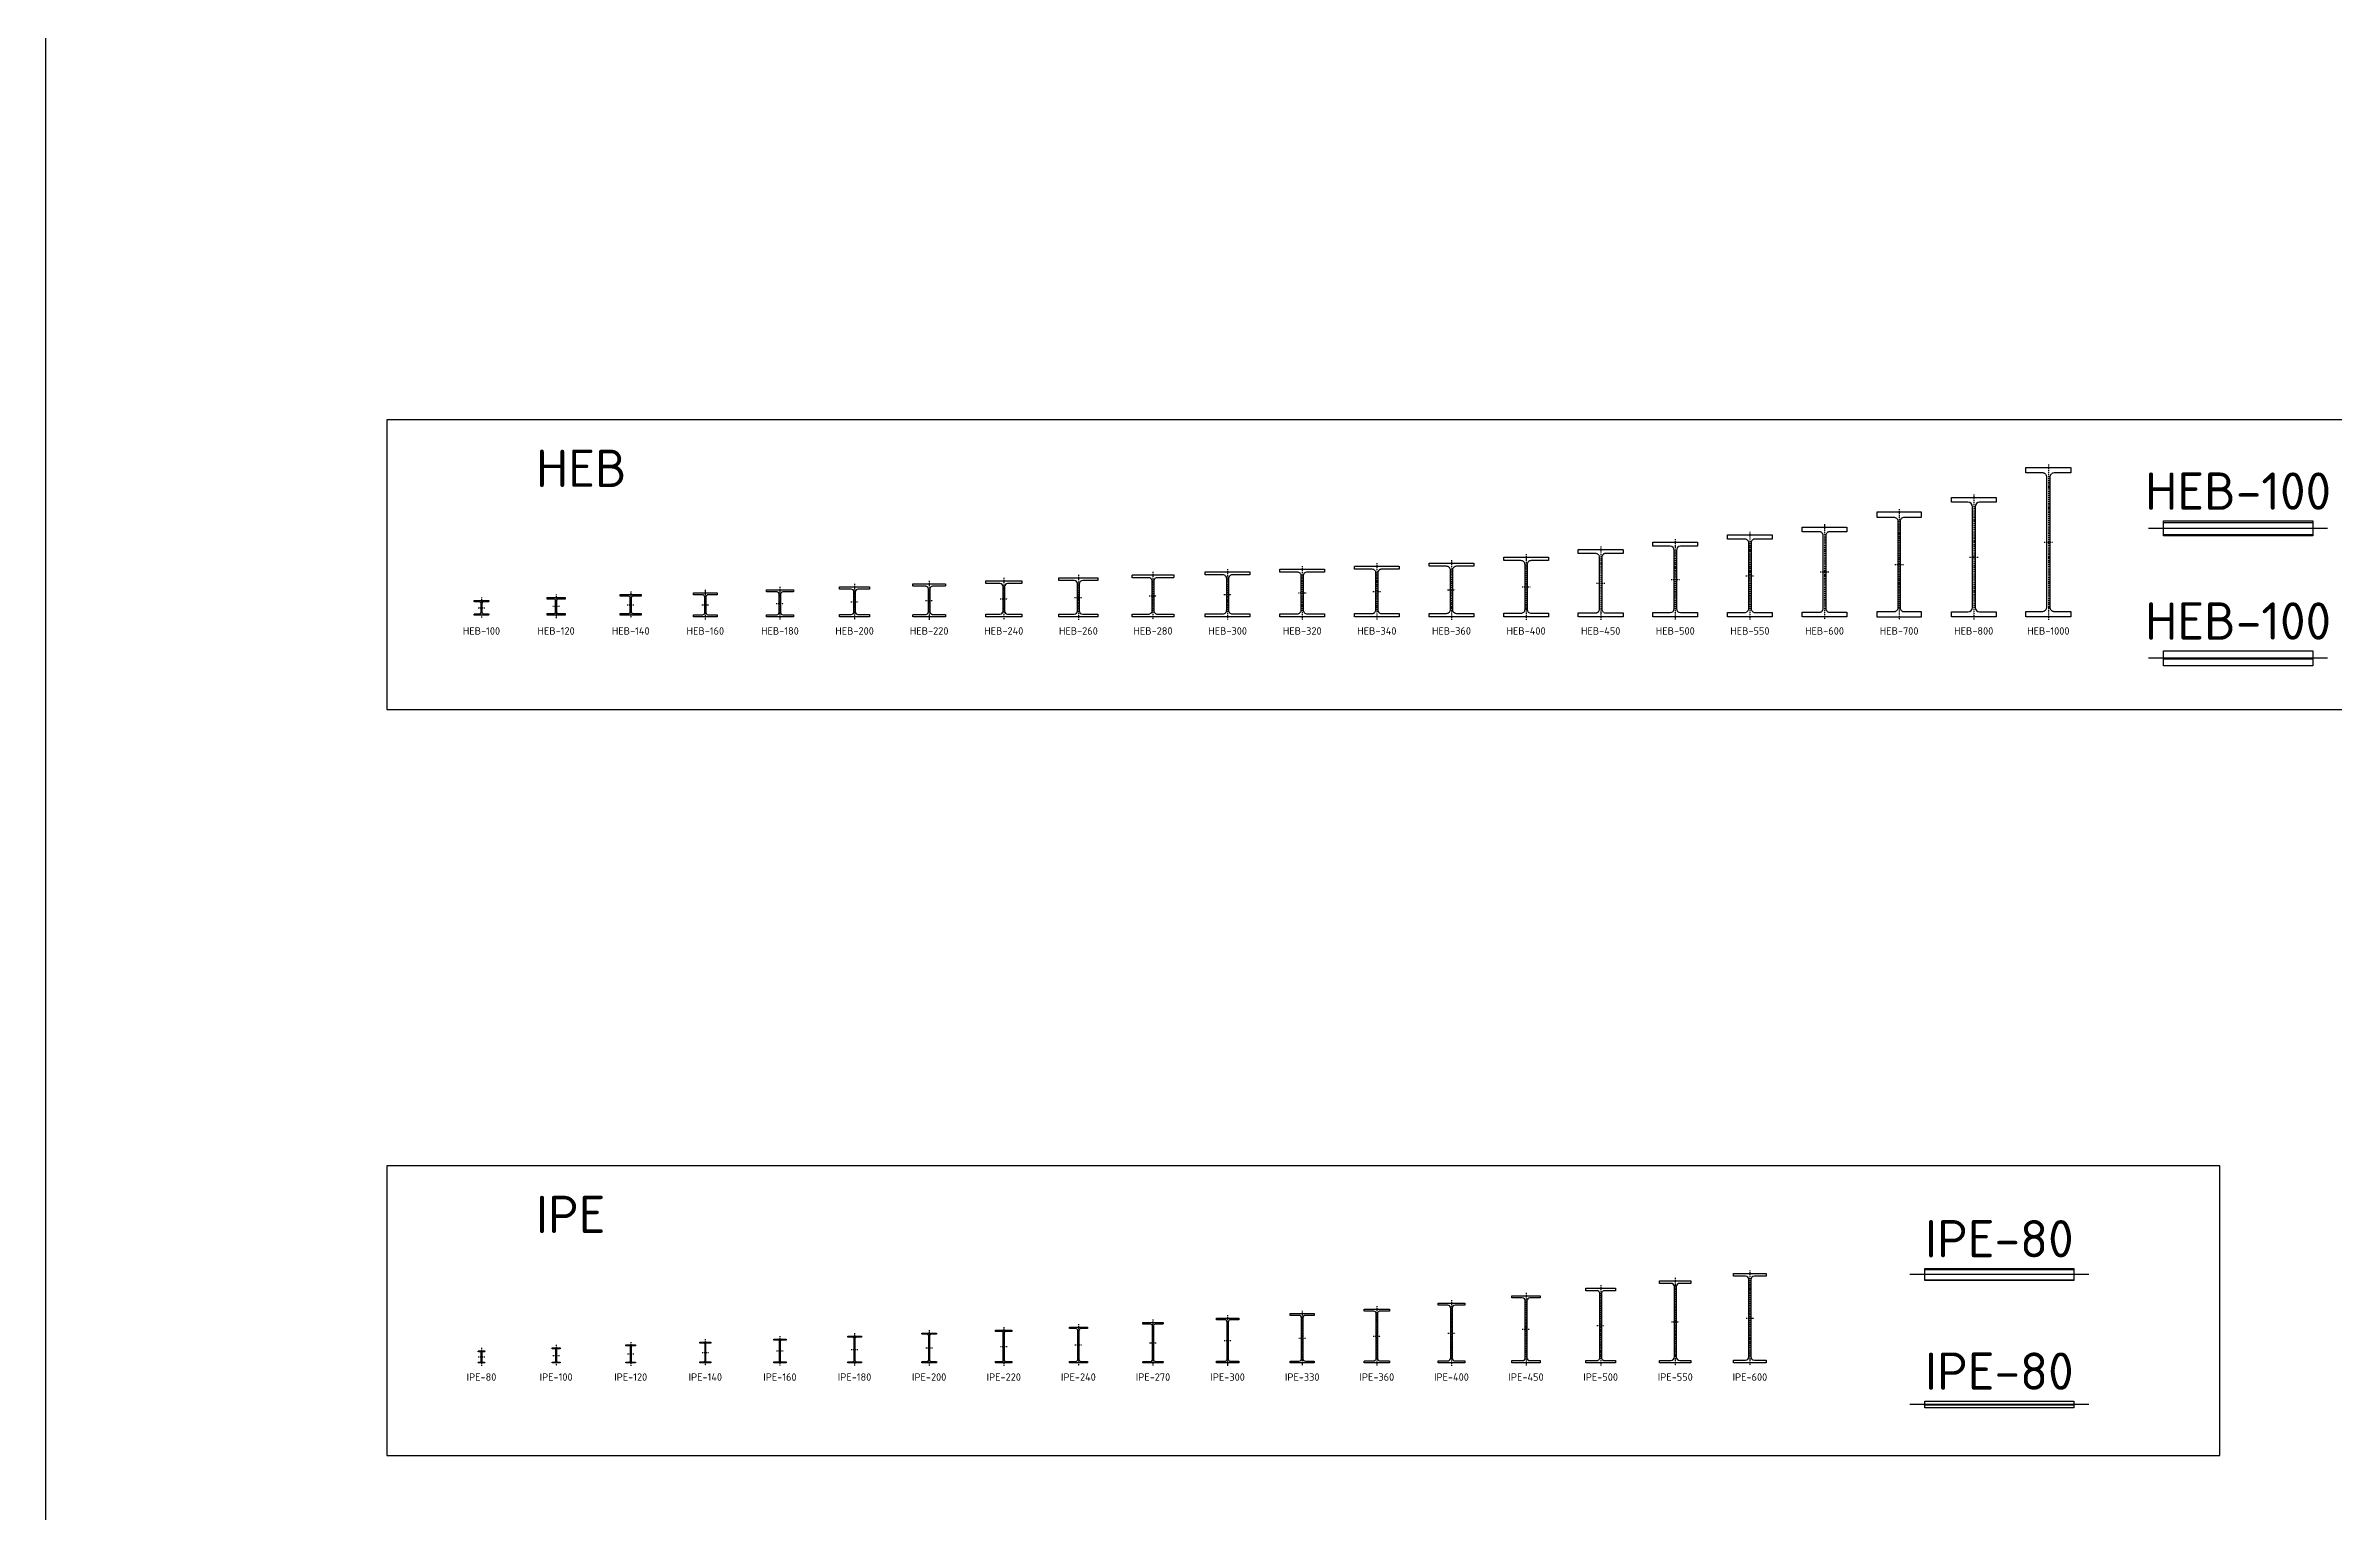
# Model space of a CAD drawing. Header units: millimetres. Extents: x 9508 to 4213564, y -7782 to 156074.
# Drawn here: x 118148 to 133483, y 88812 to 98639 of the extents above; entities that cross this region are included whole.
import ezdxf
from ezdxf.enums import TextEntityAlignment as Align

# ---------------------------------------------------------------- set-up
doc = ezdxf.new("R2010")
doc.units = ezdxf.units.MM
doc.linetypes.add('LÍNEAS_OCULTAS2', pattern=[4.7625, 3.175, -1.5875])
doc.linetypes.add('TRAZO_Y_PUNTO2', pattern=[12.7, 6.35, -3.175, 0, -3.175])
for name, color, linetype in [('035', 7, 'Continuous'), ('EJES METALICA', 9, 'TRAZO_Y_PUNTO2'), ('EJES SEC', 9, 'TRAZO_Y_PUNTO2'), ('METALICA', 3, 'Continuous'), ('OCULTAS', 1, 'LÍNEAS_OCULTAS2'), ('OCULTAS METALICA', 1, 'LÍNEAS_OCULTAS2'), ('SECCION', 4, 'Continuous'), ('TEXTO', 30, 'Continuous'), ('TEXTO METALICA', 30, 'Continuous')]:
    doc.layers.add(name, color=color, linetype=linetype)
doc.styles.add('ISOCPEUR', font='isocpeur.ttf')
doc.styles.add('TEX_1-100', font='isocpeur.ttf', dxfattribs={"height": 200})
doc.styles.add('TEX_1-20', font='isocpeur.ttf', dxfattribs={"height": 40})

# ---------------------------------------------------------------- blocks, each defined once
blk = doc.blocks.new('HEB-200')
at = {"color": 0, "linetype": 'ByBlock'}
blk.add_lwpolyline([(22.5, -85), (100, -85), (100, -100), (-100, -100), (-100, -85), (-22.5, -85, 0.4142136), (-4.5, -67), (-4.5, 67, 0.4142136), (-22.5, 85), (-100, 85), (-100, 100), (100, 100), (100, 85), (22.5, 85, 0.4142136), (4.5, 67), (4.5, -67, 0.4142136)], format="xyb", close=True, dxfattribs=at)
at = {"layer": 'EJES SEC'}
for p, q in [((0, 120), (0, -120)), ((-24.5, 0), (24.5, 0))]:
    blk.add_line(p, q, dxfattribs=at)
blk = doc.blocks.new('HEB-100')
at = {"color": 0, "linetype": 'ByBlock'}
blk.add_lwpolyline([(50, -50), (-50, -50), (-50, -40), (-15, -40, 0.414214), (-3, -28), (-3, 28, 0.414214), (-15, 40), (-50, 40), (-50, 50), (50, 50), (50, 40), (15, 40, 0.414214), (3, 28), (3, -28, 0.414214), (15, -40), (50, -40)], format="xyb", close=True, dxfattribs=at)
at = {"layer": 'EJES SEC'}
for p, q in [((-23, 0), (23, 0)), ((0, 70), (0, -70))]:
    blk.add_line(p, q, dxfattribs=at)
blk = doc.blocks.new('HEB-120')
at = {"color": 0, "linetype": 'ByBlock'}
blk.add_lwpolyline([(60, -60), (-60, -60), (-60, -49), (-15, -49, 0.414214), (-3, -37), (-3, 37, 0.414214), (-15, 49), (-60, 49), (-60, 60), (60, 60), (60, 49), (15, 49, 0.414214), (3, 37), (3, -37, 0.414214), (15, -49), (60, -49)], format="xyb", close=True, dxfattribs=at)
at = {"layer": 'EJES SEC'}
for p, q in [((0, 80), (0, -80)), ((-23, 0), (23, 0))]:
    blk.add_line(p, q, dxfattribs=at)
blk = doc.blocks.new('HEB-160')
at = {"color": 0, "linetype": 'ByBlock'}
blk.add_lwpolyline([(80, -80), (-80, -80), (-80, -67), (-19, -67, 0.414214), (-4, -52), (-4, 52, 0.414214), (-19, 67), (-80, 67), (-80, 80), (80, 80), (80, 67), (19, 67, 0.414214), (4, 52), (4, -52, 0.414214), (19, -67), (80, -67)], format="xyb", close=True, dxfattribs=at)
at = {"layer": 'EJES SEC'}
for p, q in [((0, 100), (0, -100)), ((-24, 0), (24, 0))]:
    blk.add_line(p, q, dxfattribs=at)
blk = doc.blocks.new('HEB-180')
at = {"color": 0, "linetype": 'ByBlock'}
blk.add_lwpolyline([(90, -90), (-90, -90), (-90, -76), (-19.25, -76, 0.41421356), (-4.25, -61), (-4.25, 61, 0.41421356), (-19.25, 76), (-90, 76), (-90, 90), (90, 90), (90, 76), (19.25, 76, 0.41421356), (4.25, 61), (4.25, -61, 0.41421356), (19.25, -76), (90, -76)], format="xyb", close=True, dxfattribs=at)
at = {"layer": 'EJES SEC'}
for p, q in [((-24.25, 0), (24.25, 0)), ((0, 110), (0, -110))]:
    blk.add_line(p, q, dxfattribs=at)
blk = doc.blocks.new('HEB-220')
at = {"color": 0, "linetype": 'ByBlock'}
blk.add_lwpolyline([(23, -94), (110, -94), (110, -110), (-110, -110), (-110, -94), (-23, -94, 0.414214), (-5, -76), (-5, 76, 0.414214), (-23, 94), (-110, 94), (-110, 110), (110, 110), (110, 94), (23, 94, 0.414214), (5, 76), (5, -76, 0.414214)], format="xyb", close=True, dxfattribs=at)
at = {"layer": 'EJES SEC'}
for p, q in [((0, 130), (0, -130)), ((-25, 0), (25, 0))]:
    blk.add_line(p, q, dxfattribs=at)
blk = doc.blocks.new('HEB-240')
at = {"color": 0, "linetype": 'ByBlock'}
blk.add_lwpolyline([(120, -120), (-120, -120), (-120, -103), (-26, -103, 0.414214), (-5, -82), (-5, 82, 0.414214), (-26, 103), (-120, 103), (-120, 120), (120, 120), (120, 103), (26, 103, 0.414214), (5, 82), (5, -82, 0.414214), (26, -103), (120, -103)], format="xyb", close=True, dxfattribs=at)
at = {"layer": 'EJES SEC'}
for p, q in [((-25, 0), (25, 0)), ((0, 140), (0, -140))]:
    blk.add_line(p, q, dxfattribs=at)
blk = doc.blocks.new('HEB-260')
at = {"color": 0, "linetype": 'ByBlock'}
blk.add_lwpolyline([(130, -130), (-130, -130), (-130, -113), (-29, -113, 0.414214), (-5, -88), (-5, 89, 0.414214), (-29, 113), (-130, 113), (-130, 130), (130, 130), (130, 113), (29, 113, 0.414214), (5, 89), (5, -88, 0.414214), (29, -113), (130, -113)], format="xyb", close=True, dxfattribs=at)
at = {"layer": 'EJES SEC'}
for p, q in [((-25, 0), (25, 0)), ((0, 150), (0, -150))]:
    blk.add_line(p, q, dxfattribs=at)
blk = doc.blocks.new('HEB-280')
at = {"color": 0, "linetype": 'ByBlock'}
blk.add_lwpolyline([(29, -122), (140, -122), (140, -140), (-140, -140), (-140, -122), (-29, -122, 0.414214), (-5, -98), (-5, 98, 0.414214), (-29, 122), (-140, 122), (-140, 140), (140, 140), (140, 122), (29, 122, 0.414214), (5, 98), (5, -98, 0.414214)], format="xyb", close=True, dxfattribs=at)
at = {"layer": 'EJES SEC'}
for p, q in [((0, 160), (0, -160)), ((-25, 0), (25, 0))]:
    blk.add_line(p, q, dxfattribs=at)
blk = doc.blocks.new('HEB-300')
at = {"color": 0, "linetype": 'ByBlock', "ltscale": 5}
blk.add_lwpolyline([(32, -131), (150, -131), (150, -150), (-150, -150), (-150, -131), (-32, -131, 0.414214), (-6, -104), (-6, 104, 0.414214), (-32, 131), (-150, 131), (-150, 150), (150, 150), (150, 131), (32, 131, 0.414214), (6, 104), (6, -104, 0.414214)], format="xyb", close=True, dxfattribs=at)
at = {"layer": 'EJES SEC'}
for p, q in [((0, 170), (0, -170)), ((-26, 0), (26, 0))]:
    blk.add_line(p, q, dxfattribs=at)
blk = doc.blocks.new('HEB-320')
at = {"color": 0, "linetype": 'ByBlock'}
blk.add_lwpolyline([(150, -160), (-150, -160), (-150, -140), (-33, -140, 0.414214), (-6, -113), (-6, 112, 0.414214), (-33, 139), (-150, 139), (-150, 160), (150, 160), (150, 139), (33, 139, 0.414214), (6, 112), (6, -113, 0.414214), (33, -140), (150, -140)], format="xyb", close=True, dxfattribs=at)
at = {"layer": 'EJES SEC'}
for p, q in [((0, 180), (0, -180)), ((-26, 0), (26, 0))]:
    blk.add_line(p, q, dxfattribs=at)
blk = doc.blocks.new('HEB-340')
at = {"color": 0, "linetype": 'ByBlock'}
blk.add_lwpolyline([(150, -170), (-150, -170), (-150, -149), (-33, -149, 0.414214), (-6, -122), (-6, 122, 0.414214), (-33, 149), (-150, 149), (-150, 170), (150, 170), (150, 149), (33, 149, 0.414214), (6, 122), (6, -122, 0.414214), (33, -149), (150, -149)], format="xyb", close=True, dxfattribs=at)
at = {"layer": 'EJES SEC'}
for p, q in [((0, 190), (0, -190)), ((-26, 0), (26, 0))]:
    blk.add_line(p, q, dxfattribs=at)
blk = doc.blocks.new('HEB-360')
at = {"color": 0, "linetype": 'ByBlock'}
blk.add_lwpolyline([(6, 131), (6, -130, 0.414214), (33, -157), (150, -157), (150, -180), (-150, -180), (-150, -157), (-33, -157, 0.414214), (-6, -130), (-6, 131, 0.414214), (-33, 158), (-150, 158), (-150, 180), (150, 180), (150, 158), (33, 158, 0.414214)], format="xyb", close=True, dxfattribs=at)
at = {"layer": 'EJES SEC'}
for p, q in [((0, 200), (0, -200)), ((-26, 0), (26, 0))]:
    blk.add_line(p, q, dxfattribs=at)
blk = doc.blocks.new('HEB-400')
at = {"color": 0, "linetype": 'ByBlock'}
blk.add_lwpolyline([(7, 149), (7, -149, 0.414214), (34, -176), (150, -176), (150, -200), (-150, -200), (-150, -176), (-34, -176, 0.414214), (-7, -149), (-7, 149, 0.414214), (-34, 176), (-150, 176), (-150, 200), (150, 200), (150, 176), (34, 176, 0.414214)], format="xyb", close=True, dxfattribs=at)
at = {"layer": 'EJES SEC'}
for p, q in [((0, 220), (0, -220)), ((-27, 0), (27, 0))]:
    blk.add_line(p, q, dxfattribs=at)
blk = doc.blocks.new('HEB-450')
at = {"color": 0, "linetype": 'ByBlock'}
blk.add_lwpolyline([(7, 172), (7, -172, 0.414214), (34, -199), (150, -199), (150, -225), (-150, -225), (-150, -199), (-34, -199, 0.414214), (-7, -172), (-7, 172, 0.414214), (-34, 199), (-150, 199), (-150, 225), (150, 225), (150, 199), (34, 199, 0.414214)], format="xyb", close=True, dxfattribs=at)
at = {"layer": 'EJES SEC'}
for p, q in [((0, 245), (0, -245)), ((-27, 0), (27, 0))]:
    blk.add_line(p, q, dxfattribs=at)
blk = doc.blocks.new('HEB-500')
at = {"color": 0, "linetype": 'ByBlock'}
blk.add_lwpolyline([(7.25, 195), (7.25, -195, 0.41421356), (34.25, -222), (150, -222), (150, -250), (-150, -250), (-150, -222), (-34.25, -222, 0.41421356), (-7.25, -195), (-7.25, 195, 0.41421356), (-34.25, 222), (-150, 222), (-150, 250), (150, 250), (150, 222), (34.25, 222, 0.41421356)], format="xyb", close=True, dxfattribs=at)
at = {"layer": 'EJES SEC'}
for p, q in [((0, 270), (0, -270)), ((-27.25, 0), (27.25, 0))]:
    blk.add_line(p, q, dxfattribs=at)
blk = doc.blocks.new('HEB-550')
at = {"color": 0, "linetype": 'ByBlock'}
blk.add_lwpolyline([(7.5, 219), (7.5, -219, 0.4142136), (34.5, -246), (150, -246), (150, -275), (-150, -275), (-150, -246), (-34.5, -246, 0.4142136), (-7.5, -219), (-7.5, 219, 0.4142136), (-34.5, 246), (-150, 246), (-150, 275), (150, 275), (150, 246), (34.5, 246, 0.4142136)], format="xyb", close=True, dxfattribs=at)
at = {"layer": 'EJES SEC'}
for p, q in [((0, 295), (0, -295)), ((-27.5, 0), (27.5, 0))]:
    blk.add_line(p, q, dxfattribs=at)
blk = doc.blocks.new('HEB-600')
at = {"color": 0, "linetype": 'ByBlock'}
blk.add_lwpolyline([(8, 243), (8, -243, 0.414214), (35, -270), (150, -270), (150, -300), (-150, -300), (-150, -270), (-35, -270, 0.414214), (-8, -243), (-8, 243, 0.414214), (-35, 270), (-150, 270), (-150, 300), (150, 300), (150, 270), (35, 270, 0.414214)], format="xyb", close=True, dxfattribs=at)
at = {"layer": 'EJES SEC'}
for p, q in [((0, 320), (0, -320)), ((-28, 0), (28, 0))]:
    blk.add_line(p, q, dxfattribs=at)
blk = doc.blocks.new('HEB-700')
at = {"color": 0, "linetype": 'ByBlock'}
blk.add_lwpolyline([(-150, 350), (-150, 318), (-36, 318, -0.414214), (-9, 291), (-9, -291, -0.414214), (-36, -318), (-150, -318), (-150, -350), (150, -350), (150, -318), (36, -318, -0.414214), (9, -291), (9, 291, -0.414214), (36, 318), (150, 318), (150, 350)], format="xyb", close=True, dxfattribs=at)
at = {"layer": 'EJES SEC'}
for p, q in [((0, 370), (0, -370)), ((-29, 0), (29, 0))]:
    blk.add_line(p, q, dxfattribs=at)
blk = doc.blocks.new('HEB-800')
at = {"color": 0, "linetype": 'ByBlock'}
blk.add_lwpolyline([(8.75, 337), (8.75, -337, 0.41421356), (38.75, -367), (150, -367), (150, -400), (-150, -400), (-150, -367), (-38.75, -367, 0.41421356), (-8.75, -337), (-8.75, 337, 0.41421356), (-38.75, 367), (-150, 367), (-150, 400), (150, 400), (150, 367), (38.75, 367, 0.41421356)], format="xyb", close=True, dxfattribs=at)
at = {"layer": 'EJES SEC'}
for p, q in [((0, 420), (0, -420)), ((-28.75, 0), (28.75, 0))]:
    blk.add_line(p, q, dxfattribs=at)
blk = doc.blocks.new('*U219')
at = {"color": 0, "linetype": 'ByBlock'}
blk.add_lwpolyline([(0, 0.05), (1, 0.05), (1, -0.05), (0, -0.05)], close=True, dxfattribs=at)
at = {"layer": 'EJES METALICA'}
blk.add_line((1.1, 0), (-0.1, 0), dxfattribs=at)
at = {"layer": 'OCULTAS METALICA'}
for p, q in [((0, 0.00325), (1, 0.00325)), ((0, -0.00325), (1, -0.00325))]:
    blk.add_line(p, q, dxfattribs=at)
at = {"layer": 'TEXTO METALICA', "style": 'ISOCPEUR'}
blk.add_text('HEB-100', height=0.25, dxfattribs=at).set_placement((0.5, 0.05), align=Align.BOTTOM_CENTER)
blk = doc.blocks.new('HEBalzado')
at = {"color": 0, "linetype": 'ByBlock'}
for p, q in [((0, 0.04), (1, 0.04)), ((0, -0.04), (1, -0.04))]:
    blk.add_line(p, q, dxfattribs=at)
blk.add_lwpolyline([(0, 0.05), (1, 0.05), (1, -0.05), (0, -0.05)], close=True, dxfattribs=at)
at = {"layer": 'EJES METALICA'}
blk.add_line((1.1, 0), (-0.1, 0), dxfattribs=at)
at = {"layer": 'TEXTO METALICA', "style": 'ISOCPEUR'}
blk.add_text('HEB-100', height=0.25, dxfattribs=at).set_placement((0.5, 0.05), align=Align.BOTTOM_CENTER)
blk = doc.blocks.new('IPEalzado')
at = {"color": 0, "linetype": 'ByBlock'}
for p, q in [((0, 0.0348), (1, 0.0348)), ((0, -0.0348), (1, -0.0348))]:
    blk.add_line(p, q, dxfattribs=at)
blk.add_lwpolyline([(0, 0.04), (1, 0.04), (1, -0.04), (0, -0.04)], close=True, dxfattribs=at)
at = {"layer": 'EJES METALICA'}
blk.add_line((1.1, 0), (-0.1, 0), dxfattribs=at)
at = {"layer": 'TEXTO METALICA', "style": 'ISOCPEUR'}
blk.add_text('IPE-80', height=0.25, dxfattribs=at).set_placement((0.5, 0.04), align=Align.BOTTOM_CENTER)
blk = doc.blocks.new('IPEplanta')
at = {"color": 0, "linetype": 'ByBlock'}
blk.add_lwpolyline([(0, 0.023), (1, 0.023), (1, -0.023), (0, -0.023)], close=True, dxfattribs=at)
at = {"layer": 'EJES METALICA'}
blk.add_line((1.1, 0), (-0.1, 0), dxfattribs=at)
at = {"layer": 'OCULTAS METALICA'}
for p, q in [((0, 0.0019), (1, 0.0019)), ((0, -0.0019), (1, -0.0019))]:
    blk.add_line(p, q, dxfattribs=at)
at = {"layer": 'TEXTO METALICA', "style": 'ISOCPEUR'}
blk.add_text('IPE-80', height=0.25, dxfattribs=at).set_placement((0.5, 0.023), align=Align.BOTTOM_CENTER)
blk = doc.blocks.new('IPE-80')
at = {"color": 0, "linetype": 'ByBlock'}
blk.add_lwpolyline([(23, -40), (-23, -40), (-23, -35), (-7, -35, 0.414214), (-2, -30), (-2, 30, 0.414214), (-7, 35), (-23, 35), (-23, 40), (23, 40), (23, 35), (7, 35, 0.414214), (2, 30), (2, -30, 0.414214), (7, -35), (23, -35)], format="xyb", close=True, dxfattribs=at)
at = {"layer": 'EJES SEC'}
for p, q in [((-22, 0), (22, 0)), ((0, 60), (0, -60))]:
    blk.add_line(p, q, dxfattribs=at)
blk = doc.blocks.new('IPE-100')
at = {"color": 0, "linetype": 'ByBlock'}
blk.add_lwpolyline([(-27, -50), (-27, -44), (-9, -44, 0.414214), (-2, -37), (-2, 37, 0.414214), (-9, 44), (-27, 44), (-27, 50), (28, 50), (28, 44), (9, 44, 0.414214), (2, 37), (2, -37, 0.414214), (9, -44), (28, -44), (28, -50)], format="xyb", close=True, dxfattribs=at)
at = {"layer": 'EJES SEC'}
for p, q in [((-22, 0), (22, 0)), ((0, 70), (0, -70))]:
    blk.add_line(p, q, dxfattribs=at)
blk = doc.blocks.new('IPE-120')
at = {"color": 0, "linetype": 'ByBlock'}
blk.add_lwpolyline([(-32, -60), (-32, -54), (-9, -54, 0.414214), (-2, -47), (-2, 47, 0.414214), (-9, 54), (-32, 54), (-32, 60), (32, 60), (32, 54), (9, 54, 0.414214), (2, 47), (2, -47, 0.414214), (9, -54), (32, -54), (32, -60)], format="xyb", close=True, dxfattribs=at)
at = {"layer": 'EJES SEC'}
for p, q in [((-22, 0), (22, 0)), ((0, 80), (0, -80))]:
    blk.add_line(p, q, dxfattribs=at)
blk = doc.blocks.new('IPE-140')
at = {"color": 0, "linetype": 'ByBlock'}
blk.add_lwpolyline([(36, -70), (-36, -70), (-36, -63), (-9, -63, 0.414214), (-2, -56), (-2, 56, 0.414214), (-9, 63), (-36, 63), (-36, 70), (36, 70), (36, 63), (9, 63, 0.414214), (2, 56), (2, -56, 0.414214), (9, -63), (36, -63)], format="xyb", close=True, dxfattribs=at)
at = {"layer": 'EJES SEC'}
for p, q in [((-22, 0), (22, 0)), ((0, 90), (0, -90))]:
    blk.add_line(p, q, dxfattribs=at)
blk = doc.blocks.new('IPE-160')
at = {"color": 0, "linetype": 'ByBlock'}
blk.add_lwpolyline([(41, -80), (-41, -80), (-41, -73), (-12, -73, 0.414214), (-2, -64), (-2, 64, 0.414214), (-12, 73), (-41, 73), (-41, 80), (41, 80), (41, 73), (12, 73, 0.414214), (2, 64), (2, -64, 0.414214), (12, -73), (41, -73)], format="xyb", close=True, dxfattribs=at)
at = {"layer": 'EJES SEC'}
for p, q in [((-22, 0), (22, 0)), ((0, 100), (0, -100))]:
    blk.add_line(p, q, dxfattribs=at)
blk = doc.blocks.new('IPE-180')
at = {"color": 0, "linetype": 'ByBlock'}
blk.add_lwpolyline([(46, -90), (-46, -90), (-46, -82), (-12, -82, 0.414214), (-3, -73), (-3, 73, 0.414214), (-12, 82), (-46, 82), (-46, 90), (46, 90), (46, 82), (12, 82, 0.414214), (3, 73), (3, -73, 0.414214), (12, -82), (46, -82)], format="xyb", close=True, dxfattribs=at)
at = {"layer": 'EJES SEC'}
for p, q in [((-23, 0), (23, 0)), ((0, 110), (0, -110))]:
    blk.add_line(p, q, dxfattribs=at)
blk = doc.blocks.new('IPE-200')
at = {"color": 0, "linetype": 'ByBlock'}
blk.add_lwpolyline([(50, -100), (-50, -100), (-50, -91), (-15, -91, 0.414214), (-3, -79), (-3, 80, 0.414214), (-15, 92), (-50, 92), (-50, 100), (50, 100), (50, 92), (15, 92, 0.414214), (3, 80), (3, -79, 0.414214), (15, -91), (50, -91)], format="xyb", close=True, dxfattribs=at)
at = {"layer": 'EJES SEC'}
for p, q in [((-23, 0), (23, 0)), ((0, 120), (0, -120))]:
    blk.add_line(p, q, dxfattribs=at)
blk = doc.blocks.new('IPE-220')
at = {"color": 0, "linetype": 'ByBlock'}
blk.add_lwpolyline([(55, -110), (-55, -110), (-55, -101), (-15, -101, 0.414214), (-3, -89), (-3, 89, 0.414214), (-15, 101), (-55, 101), (-55, 110), (55, 110), (55, 101), (15, 101, 0.414214), (3, 89), (3, -89, 0.414214), (15, -101), (55, -101)], format="xyb", close=True, dxfattribs=at)
at = {"layer": 'EJES SEC'}
for p, q in [((-23, 0), (23, 0)), ((0, 130), (0, -130))]:
    blk.add_line(p, q, dxfattribs=at)
blk = doc.blocks.new('IPE-240')
at = {"color": 0, "linetype": 'ByBlock'}
blk.add_lwpolyline([(60, -120), (-60, -120), (-60, -110), (-18, -110, 0.414214), (-3, -95), (-3, 95, 0.414214), (-18, 110), (-60, 110), (-60, 120), (60, 120), (60, 110), (18, 110, 0.414214), (3, 95), (3, -95, 0.414214), (18, -110), (60, -110)], format="xyb", close=True, dxfattribs=at)
at = {"layer": 'EJES SEC'}
for p, q in [((-23, 0), (23, 0)), ((0, 140), (0, -140))]:
    blk.add_line(p, q, dxfattribs=at)
blk = doc.blocks.new('IPE-270')
at = {"color": 0, "linetype": 'ByBlock'}
blk.add_lwpolyline([(68, -135), (-68, -135), (-68, -125), (-18, -125, 0.414214), (-3, -110), (-3, 110, 0.414214), (-18, 125), (-68, 125), (-68, 135), (68, 135), (68, 125), (18, 125, 0.414214), (3, 110), (3, -110, 0.414214), (18, -125), (68, -125)], format="xyb", close=True, dxfattribs=at)
at = {"layer": 'EJES SEC'}
for p, q in [((0, 155), (0, -155)), ((-23, 0), (23, 0))]:
    blk.add_line(p, q, dxfattribs=at)
blk = doc.blocks.new('IPE-300')
at = {"color": 0, "linetype": 'ByBlock'}
blk.add_lwpolyline([(75, -150), (-75, -150), (-75, -139), (-19, -139, 0.414214), (-4, -124), (-4, 124, 0.414214), (-19, 139), (-75, 139), (-75, 150), (75, 150), (75, 139), (19, 139, 0.414214), (4, 124), (4, -124, 0.414214), (19, -139), (75, -139)], format="xyb", close=True, dxfattribs=at)
at = {"layer": 'EJES SEC'}
for p, q in [((0, 170), (0, -170)), ((-24, 0), (24, 0))]:
    blk.add_line(p, q, dxfattribs=at)
blk = doc.blocks.new('IPE-330')
at = {"color": 0, "linetype": 'ByBlock'}
blk.add_lwpolyline([(80, -165), (-80, -165), (-80, -153.5), (-21.75, -153.5, 0.41421356), (-3.75, -135.5), (-3.75, 135.5, 0.41421356), (-21.75, 153.5), (-80, 153.5), (-80, 165), (80, 165), (80, 153.5), (21.75, 153.5, 0.41421356), (3.75, 135.5), (3.75, -135.5, 0.41421356), (21.75, -153.5), (80, -153.5)], format="xyb", close=True, dxfattribs=at)
at = {"layer": 'EJES SEC'}
for p, q in [((0, 185), (0, -185)), ((-23.75, 0), (23.75, 0))]:
    blk.add_line(p, q, dxfattribs=at)
blk = doc.blocks.new('IPE-360')
at = {"color": 0, "linetype": 'ByBlock'}
blk.add_lwpolyline([(85, -180), (-85, -180), (-85, -167), (-22, -167, 0.414214), (-4, -149), (-4, 149, 0.414214), (-22, 167), (-85, 167), (-85, 180), (85, 180), (85, 167), (22, 167, 0.414214), (4, 149), (4, -149, 0.414214), (22, -167), (85, -167)], format="xyb", close=True, dxfattribs=at)
at = {"layer": 'EJES SEC'}
for p, q in [((0, 200), (0, -200)), ((-24, 0), (24, 0))]:
    blk.add_line(p, q, dxfattribs=at)
blk = doc.blocks.new('IPE-400')
at = {"color": 0, "linetype": 'ByBlock'}
blk.add_lwpolyline([(90, -200), (-90, -200), (-90, -187), (-25, -187, 0.414214), (-4, -165), (-4, 166, 0.414214), (-25, 187), (-90, 187), (-90, 200), (90, 200), (90, 187), (25, 187, 0.414214), (4, 166), (4, -165, 0.414214), (25, -187), (90, -187)], format="xyb", close=True, dxfattribs=at)
at = {"layer": 'EJES SEC'}
for p, q in [((0, 220), (0, -220)), ((-24, 0), (24, 0))]:
    blk.add_line(p, q, dxfattribs=at)
blk = doc.blocks.new('IPE-450')
at = {"color": 0, "linetype": 'ByBlock'}
blk.add_lwpolyline([(95, -225), (-95, -225), (-95, -210), (-26, -210, 0.414214), (-5, -189), (-5, 189, 0.414214), (-26, 210), (-95, 210), (-95, 225), (95, 225), (95, 210), (26, 210, 0.414214), (5, 189), (5, -189, 0.414214), (26, -210), (95, -210)], format="xyb", close=True, dxfattribs=at)
at = {"layer": 'EJES SEC'}
for p, q in [((0, 245), (0, -245)), ((-25, 0), (25, 0))]:
    blk.add_line(p, q, dxfattribs=at)
blk = doc.blocks.new('IPE-500')
at = {"color": 0, "linetype": 'ByBlock'}
blk.add_lwpolyline([(100, -250), (-100, -250), (-100, -234), (-26, -234, 0.414214), (-5, -213), (-5, 213, 0.414214), (-26, 234), (-100, 234), (-100, 250), (100, 250), (100, 234), (26, 234, 0.414214), (5, 213), (5, -213, 0.414214), (26, -234), (100, -234)], format="xyb", close=True, dxfattribs=at)
at = {"layer": 'EJES SEC'}
for p, q in [((0, 270), (0, -270)), ((-25, 0), (25, 0))]:
    blk.add_line(p, q, dxfattribs=at)
blk = doc.blocks.new('IPE-550')
at = {"color": 0, "linetype": 'ByBlock'}
blk.add_lwpolyline([(105, -275), (-105, -275), (-105, -258), (-30, -258, 0.414214), (-6, -234), (-6, 234, 0.414214), (-30, 258), (-105, 258), (-105, 275), (105, 275), (105, 258), (30, 258, 0.414214), (6, 234), (6, -234, 0.414214), (30, -258), (105, -258)], format="xyb", close=True, dxfattribs=at)
at = {"layer": 'EJES SEC'}
for p, q in [((0, 295), (0, -295)), ((-26, 0), (26, 0))]:
    blk.add_line(p, q, dxfattribs=at)
blk = doc.blocks.new('IPE-600')
at = {"color": 0, "linetype": 'ByBlock'}
blk.add_lwpolyline([(110, -300), (-110, -300), (-110, -281), (-30, -281, 0.414214), (-6, -257), (-6, 257, 0.414214), (-30, 281), (-110, 281), (-110, 300), (110, 300), (110, 281), (30, 281, 0.414214), (6, 257), (6, -257, 0.414214), (30, -281), (110, -281)], format="xyb", close=True, dxfattribs=at)
at = {"layer": 'EJES SEC'}
for p, q in [((0, 320), (0, -320)), ((-26, 0), (26, 0))]:
    blk.add_line(p, q, dxfattribs=at)
blk = doc.blocks.new('HEB-1000')
at = {"color": 0, "linetype": 'ByBlock'}
blk.add_lwpolyline([(9.5, 434), (9.5, -434, 0.41421356), (39.5, -464), (150, -464), (150, -500), (-150, -500), (-150, -464), (-39.5, -464, 0.41421356), (-9.5, -434), (-9.5, 434, 0.41421356), (-39.5, 464), (-150, 464), (-150, 500), (150, 500), (150, 464), (39.5, 464, 0.41421356)], format="xyb", close=True, dxfattribs=at)
at = {"layer": 'EJES SEC'}
for p, q in [((0, 520), (0, -520)), ((-28.75, 0), (28.75, 0))]:
    blk.add_line(p, q, dxfattribs=at)
blk = doc.blocks.new('HEB-140')
at = {"color": 0, "linetype": 'ByBlock'}
blk.add_lwpolyline([(70, -70), (-70, -70), (-70, -58), (-15.5, -58, 0.4142136), (-3.5, -46), (-3.5, 46, 0.4142136), (-15.5, 58), (-70, 58), (-70, 70), (70, 70), (70, 58), (15.5, 58, 0.4142136), (3.5, 46), (3.5, -46, 0.4142136), (15.5, -58), (70, -58)], format="xyb", close=True, dxfattribs=at)
at = {"layer": 'EJES SEC'}
for p, q in [((0, 90), (0, -90)), ((-23.5, 0), (23.5, 0))]:
    blk.add_line(p, q, dxfattribs=at)

msp = doc.modelspace()

# ---------------------------------------------------------------- linework, layer by layer
at = {"layer": '035'}
for points in [[(118147.6, 103132.5), (141200.5, 103132.5), (141200.5, 70497.6), (118147.6, 70497.6)], [(120432.2, 94191.5), (134217.5, 94191.5), (134217.5, 96132.5), (120432.2, 96132.5)], [(120432.2, 89191.5), (132717.5, 89191.5), (132717.5, 91132.5), (120432.2, 91132.5)]]:
    msp.add_lwpolyline(points, close=True, dxfattribs=at)

# ---------------------------------------------------------------- block references
at = {"layer": 'METALICA', "xscale": 1000, "yscale": 1000, "zscale": 1000}
for name, p in [('HEBalzado', (132339.1, 95404.7)), ('*U219', (132339.1, 94534.1)), ('IPEalzado', (130739.1, 90404.7)), ('IPEplanta', (130739.1, 89534.1))]:
    msp.add_blockref(name, p, dxfattribs=at)
at = {"layer": 'METALICA'}
for name, p in [('HEB-800', (131067.5, 95212.5)), ('HEB-550', (129567.5, 95087.5)), ('HEB-260', (125067.5, 94942.5)), ('HEB-320', (126567.5, 94972.5)), ('HEB-400', (128067.5, 95012.5)), ('HEB-140', (122067.5, 94892.5)), ('HEB-200', (123567.5, 94912.5)), ('IPE-600', (129567.5, 90112.5)), ('IPE-450', (128067.5, 90037.5)), ('IPE-240', (125067.5, 89932.5)), ('IPE-330', (126567.5, 89977.5)), ('IPE-120', (122067.5, 89872.5)), ('IPE-180', (123567.5, 89902.5))]:
    msp.add_blockref(name, p, dxfattribs=at)
at = {"layer": 'OCULTAS', "ltscale": 2.5}
for name, p in [('HEB-1000', (131567.5, 95312.5)), ('HEB-600', (130067.5, 95112.5)), ('HEB-450', (128567.5, 95037.5)), ('HEB-280', (125567.5, 94952.5)), ('HEB-340', (127067.5, 94982.5)), ('HEB-100', (121067.5, 94872.5)), ('HEB-160', (122567.5, 94892.5)), ('HEB-220', (124067.5, 94922.5)), ('IPE-500', (128567.5, 90062.5)), ('IPE-360', (127067.5, 89992.5)), ('IPE-200', (124067.5, 89912.5)), ('IPE-270', (125567.5, 89947.5)), ('IPE-80', (121067.5, 89852.5)), ('IPE-140', (122567.5, 89882.5))]:
    msp.add_blockref(name, p, dxfattribs=at)
at = {"layer": 'SECCION'}
for name, p in [('HEB-700', (130567.5, 95162.5)), ('HEB-500', (129067.5, 95062.5)), ('HEB-300', (126067.5, 94962.5)), ('HEB-360', (127567.5, 94992.5)), ('HEB-120', (121567.5, 94882.5)), ('HEB-180', (123067.5, 94902.5)), ('HEB-240', (124567.5, 94932.5)), ('IPE-550', (129067.5, 90087.5)), ('IPE-400', (127567.5, 90012.5)), ('IPE-220', (124567.5, 89922.5)), ('IPE-300', (126067.5, 89962.5)), ('IPE-100', (121567.5, 89862.5)), ('IPE-160', (123067.5, 89892.5))]:
    msp.add_blockref(name, p, dxfattribs=at)

# ---------------------------------------------------------------- texts
at = {"layer": 'TEXTO', "rotation": 0}
for s, insert, char_height, attachment_point, style in [('HEB', (121432.2, 95932.5), 250, 1, 'TEX_1-100'), ('HEB-100', (121067.5, 94742.5), 50, 2, 'TEX_1-20'), ('HEB-120', (121567.5, 94742.5), 50, 2, 'TEX_1-20'), ('HEB-140', (122067.5, 94742.5), 50, 2, 'TEX_1-20'), ('HEB-160', (122567.5, 94742.5), 50, 2, 'TEX_1-20'), ('HEB-180', (123067.5, 94742.5), 50, 2, 'TEX_1-20'), ('HEB-200', (123567.5, 94742.5), 50, 2, 'TEX_1-20'), ('HEB-220', (124067.5, 94742.5), 50, 2, 'TEX_1-20'), ('HEB-240', (124567.5, 94742.5), 50, 2, 'TEX_1-20'), ('HEB-260', (125067.5, 94742.5), 50, 2, 'TEX_1-20'), ('HEB-280', (125567.5, 94742.5), 50, 2, 'TEX_1-20'), ('HEB-300', (126067.5, 94742.5), 50, 2, 'TEX_1-20'), ('HEB-320', (126567.5, 94742.5), 50, 2, 'TEX_1-20'), ('HEB-340', (127067.5, 94742.5), 50, 2, 'TEX_1-20'), ('HEB-360', (127567.5, 94742.5), 50, 2, 'TEX_1-20'), ('HEB-400', (128067.5, 94742.5), 50, 2, 'TEX_1-20'), ('HEB-450', (128567.5, 94742.5), 50, 2, 'TEX_1-20'), ('HEB-500', (129067.5, 94742.5), 50, 2, 'TEX_1-20'), ('HEB-550', (129567.5, 94742.5), 50, 2, 'TEX_1-20'), ('HEB-600', (130067.5, 94742.5), 50, 2, 'TEX_1-20'), ('HEB-700', (130567.5, 94742.5), 50, 2, 'TEX_1-20'), ('HEB-800', (131067.5, 94742.5), 50, 2, 'TEX_1-20'), ('HEB-1000', (131567.5, 94742.5), 50, 2, 'TEX_1-20'), ('IPE', (121432.2, 90932.5), 250, 1, 'TEX_1-100'), ('IPE-80', (121067.5, 89742.5), 50, 2, 'TEX_1-20'), ('IPE-100', (121567.5, 89742.5), 50, 2, 'TEX_1-20'), ('IPE-120', (122067.5, 89742.5), 50, 2, 'TEX_1-20'), ('IPE-140', (122567.5, 89742.5), 50, 2, 'TEX_1-20'), ('IPE-160', (123067.5, 89742.5), 50, 2, 'TEX_1-20'), ('IPE-180', (123567.5, 89742.5), 50, 2, 'TEX_1-20'), ('IPE-200', (124067.5, 89742.5), 50, 2, 'TEX_1-20'), ('IPE-220', (124567.5, 89742.5), 50, 2, 'TEX_1-20'), ('IPE-240', (125067.5, 89742.5), 50, 2, 'TEX_1-20'), ('IPE-270', (125567.5, 89742.5), 50, 2, 'TEX_1-20'), ('IPE-300', (126067.5, 89742.5), 50, 2, 'TEX_1-20'), ('IPE-330', (126567.5, 89742.5), 50, 2, 'TEX_1-20'), ('IPE-360', (127067.5, 89742.5), 50, 2, 'TEX_1-20'), ('IPE-400', (127567.5, 89742.5), 50, 2, 'TEX_1-20'), ('IPE-450', (128067.5, 89742.5), 50, 2, 'TEX_1-20'), ('IPE-500', (128567.5, 89742.5), 50, 2, 'TEX_1-20'), ('IPE-550', (129067.5, 89742.5), 50, 2, 'TEX_1-20'), ('IPE-600', (129567.5, 89742.5), 50, 2, 'TEX_1-20')]:
    msp.add_mtext(s, dxfattribs=dict(at, insert=insert, char_height=char_height, attachment_point=attachment_point, style=style))

doc.saveas('drawing.dxf')
